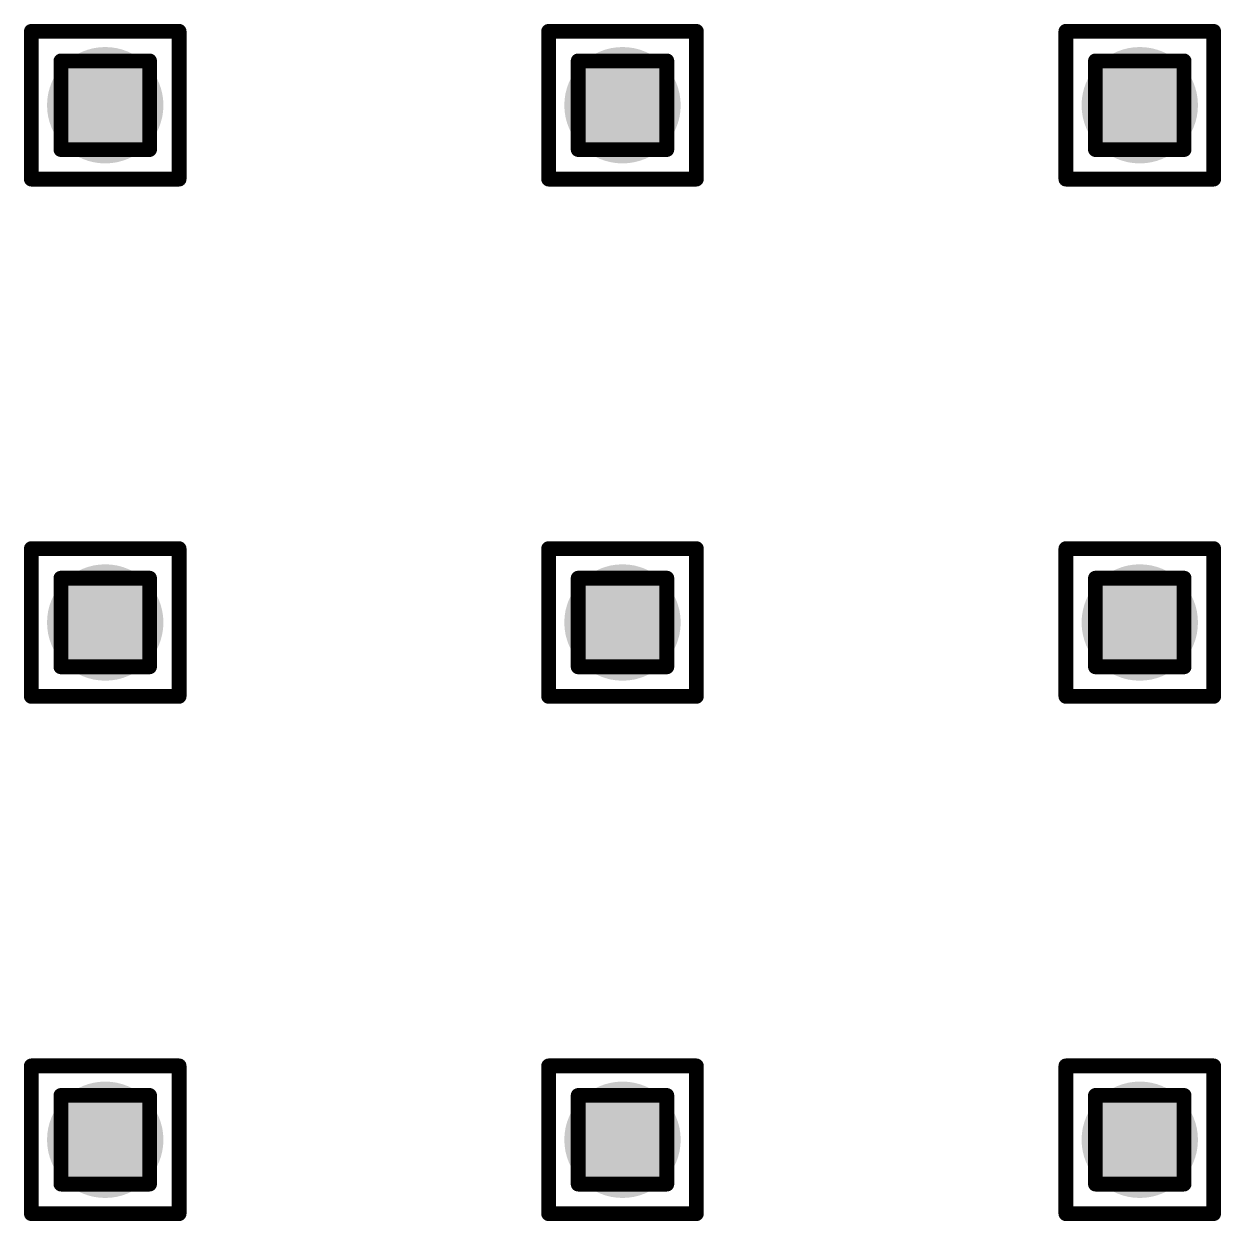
# Model space of a CAD drawing. Header units: millimetres. Extents: x -25 to 478, y -31 to 252.
# Drawn here: x 313.428 to 317.543, y 103.087 to 107.201 of the extents above; entities that cross this region are included whole.
import ezdxf

# ---------------------------------------------------------------- set-up
doc = ezdxf.new("R2010")
doc.units = ezdxf.units.MM
doc.layers.add('DrillDrawing', color=1, linetype='Continuous')
doc.layers.add('ViaHoleLayer', color=16, linetype='Continuous')

msp = doc.modelspace()

# ---------------------------------------------------------------- hatches: boundary and pattern name
at = {"layer": 'ViaHoleLayer'}
h = msp.add_hatch(color=16, dxfattribs=at)
edge = h.paths.add_edge_path()
edge.add_arc((313.7078, 106.922), 0.2, 0, 360)
h = msp.add_hatch(color=16, dxfattribs=at)
edge = h.paths.add_edge_path()
edge.add_arc((315.4858, 106.922), 0.2, 0, 360)
h = msp.add_hatch(color=16, dxfattribs=at)
edge = h.paths.add_edge_path()
edge.add_arc((317.2638, 106.922), 0.2, 0, 360)
h = msp.add_hatch(color=16, dxfattribs=at)
edge = h.paths.add_edge_path()
edge.add_arc((313.7078, 105.144), 0.2, 0, 360)
h = msp.add_hatch(color=16, dxfattribs=at)
edge = h.paths.add_edge_path()
edge.add_arc((315.4858, 105.144), 0.2, 0, 360)
h = msp.add_hatch(color=16, dxfattribs=at)
edge = h.paths.add_edge_path()
edge.add_arc((317.2638, 105.144), 0.2, 0, 360)
h = msp.add_hatch(color=16, dxfattribs=at)
edge = h.paths.add_edge_path()
edge.add_arc((313.7078, 103.366), 0.2, 0, 360)
h = msp.add_hatch(color=16, dxfattribs=at)
edge = h.paths.add_edge_path()
edge.add_arc((315.4858, 103.366), 0.2, 0, 360)
h = msp.add_hatch(color=16, dxfattribs=at)
edge = h.paths.add_edge_path()
edge.add_arc((317.2638, 103.366), 0.2, 0, 360)

# ---------------------------------------------------------------- linework, layer by layer
at = {"layer": 'DrillDrawing', "const_width": 0.0508}
for points in [[(313.4538, 107.176), (313.9618, 107.176)], [(313.4538, 106.668), (313.4538, 107.176)], [(313.9618, 106.668), (313.9618, 107.176)], [(315.2318, 107.176), (315.7398, 107.176)], [(315.2318, 106.668), (315.2318, 107.176)], [(315.7398, 106.668), (315.7398, 107.176)], [(317.0098, 107.176), (317.5178, 107.176)], [(317.0098, 106.668), (317.0098, 107.176)], [(317.5178, 106.668), (317.5178, 107.176)], [(313.5554, 107.0744), (313.8602, 107.0744)], [(313.5554, 106.7696), (313.5554, 107.0744)], [(313.8602, 106.7696), (313.8602, 107.0744)], [(315.3334, 107.0744), (315.6382, 107.0744)], [(315.3334, 106.7696), (315.3334, 107.0744)], [(315.6382, 106.7696), (315.6382, 107.0744)], [(317.1114, 107.0744), (317.4162, 107.0744)], [(317.1114, 106.7696), (317.1114, 107.0744)], [(317.4162, 106.7696), (317.4162, 107.0744)], [(313.5554, 106.7696), (313.8602, 106.7696)], [(315.3334, 106.7696), (315.6382, 106.7696)], [(317.1114, 106.7696), (317.4162, 106.7696)], [(313.4538, 106.668), (313.9618, 106.668)], [(315.2318, 106.668), (315.7398, 106.668)], [(317.0098, 106.668), (317.5178, 106.668)], [(313.4538, 105.398), (313.9618, 105.398)], [(313.4538, 104.89), (313.4538, 105.398)], [(313.9618, 104.89), (313.9618, 105.398)], [(315.2318, 105.398), (315.7398, 105.398)], [(315.2318, 104.89), (315.2318, 105.398)], [(315.7398, 104.89), (315.7398, 105.398)], [(317.0098, 105.398), (317.5178, 105.398)], [(317.0098, 104.89), (317.0098, 105.398)], [(317.5178, 104.89), (317.5178, 105.398)], [(313.5554, 105.2964), (313.8602, 105.2964)], [(313.5554, 104.9916), (313.5554, 105.2964)], [(313.8602, 104.9916), (313.8602, 105.2964)], [(315.3334, 105.2964), (315.6382, 105.2964)], [(315.3334, 104.9916), (315.3334, 105.2964)], [(315.6382, 104.9916), (315.6382, 105.2964)], [(317.1114, 105.2964), (317.4162, 105.2964)], [(317.1114, 104.9916), (317.1114, 105.2964)], [(317.4162, 104.9916), (317.4162, 105.2964)], [(313.5554, 104.9916), (313.8602, 104.9916)], [(315.3334, 104.9916), (315.6382, 104.9916)], [(317.1114, 104.9916), (317.4162, 104.9916)], [(313.4538, 104.89), (313.9618, 104.89)], [(315.2318, 104.89), (315.7398, 104.89)], [(317.0098, 104.89), (317.5178, 104.89)], [(313.4538, 103.62), (313.9618, 103.62)], [(313.4538, 103.112), (313.4538, 103.62)], [(313.9618, 103.112), (313.9618, 103.62)], [(315.2318, 103.62), (315.7398, 103.62)], [(315.2318, 103.112), (315.2318, 103.62)], [(315.7398, 103.112), (315.7398, 103.62)], [(317.0098, 103.62), (317.5178, 103.62)], [(317.0098, 103.112), (317.0098, 103.62)], [(317.5178, 103.112), (317.5178, 103.62)], [(313.5554, 103.5184), (313.8602, 103.5184)], [(313.5554, 103.2136), (313.5554, 103.5184)], [(313.8602, 103.2136), (313.8602, 103.5184)], [(315.3334, 103.5184), (315.6382, 103.5184)], [(315.3334, 103.2136), (315.3334, 103.5184)], [(315.6382, 103.2136), (315.6382, 103.5184)], [(317.1114, 103.5184), (317.4162, 103.5184)], [(317.1114, 103.2136), (317.1114, 103.5184)], [(317.4162, 103.2136), (317.4162, 103.5184)], [(313.5554, 103.2136), (313.8602, 103.2136)], [(315.3334, 103.2136), (315.6382, 103.2136)], [(317.1114, 103.2136), (317.4162, 103.2136)], [(313.4538, 103.112), (313.9618, 103.112)], [(315.2318, 103.112), (315.7398, 103.112)], [(317.0098, 103.112), (317.5178, 103.112)]]:
    msp.add_lwpolyline(points, dxfattribs=at)
at = {"layer": 'DrillDrawing', "const_width": 0.0254}
for points in [[(313.4411, 107.176, 1), (313.4665, 107.176, 1)], [(313.4411, 107.176, 1), (313.4665, 107.176, 1)], [(313.9491, 107.176, 1), (313.9745, 107.176, 1)], [(313.9491, 107.176, 1), (313.9745, 107.176, 1)], [(315.2191, 107.176, 1), (315.2445, 107.176, 1)], [(315.2191, 107.176, 1), (315.2445, 107.176, 1)], [(315.7271, 107.176, 1), (315.7525, 107.176, 1)], [(315.7271, 107.176, 1), (315.7525, 107.176, 1)], [(316.9971, 107.176, 1), (317.0225, 107.176, 1)], [(316.9971, 107.176, 1), (317.0225, 107.176, 1)], [(317.5051, 107.176, 1), (317.5305, 107.176, 1)], [(317.5051, 107.176, 1), (317.5305, 107.176, 1)], [(313.5427, 107.0744, 1), (313.5681, 107.0744, 1)], [(313.5427, 107.0744, 1), (313.5681, 107.0744, 1)], [(313.8475, 107.0744, 1), (313.8729, 107.0744, 1)], [(313.8475, 107.0744, 1), (313.8729, 107.0744, 1)], [(315.3207, 107.0744, 1), (315.3461, 107.0744, 1)], [(315.3207, 107.0744, 1), (315.3461, 107.0744, 1)], [(315.6255, 107.0744, 1), (315.6509, 107.0744, 1)], [(315.6255, 107.0744, 1), (315.6509, 107.0744, 1)], [(317.0987, 107.0744, 1), (317.1241, 107.0744, 1)], [(317.0987, 107.0744, 1), (317.1241, 107.0744, 1)], [(317.4035, 107.0744, 1), (317.4289, 107.0744, 1)], [(317.4035, 107.0744, 1), (317.4289, 107.0744, 1)], [(313.5427, 106.7696, 1), (313.5681, 106.7696, 1)], [(313.5427, 106.7696, 1), (313.5681, 106.7696, 1)], [(313.8475, 106.7696, 1), (313.8729, 106.7696, 1)], [(313.8475, 106.7696, 1), (313.8729, 106.7696, 1)], [(315.3207, 106.7696, 1), (315.3461, 106.7696, 1)], [(315.3207, 106.7696, 1), (315.3461, 106.7696, 1)], [(315.6255, 106.7696, 1), (315.6509, 106.7696, 1)], [(315.6255, 106.7696, 1), (315.6509, 106.7696, 1)], [(317.0987, 106.7696, 1), (317.1241, 106.7696, 1)], [(317.0987, 106.7696, 1), (317.1241, 106.7696, 1)], [(317.4035, 106.7696, 1), (317.4289, 106.7696, 1)], [(317.4035, 106.7696, 1), (317.4289, 106.7696, 1)], [(313.4411, 106.668, 1), (313.4665, 106.668, 1)], [(313.4411, 106.668, 1), (313.4665, 106.668, 1)], [(313.9491, 106.668, 1), (313.9745, 106.668, 1)], [(313.9491, 106.668, 1), (313.9745, 106.668, 1)], [(315.2191, 106.668, 1), (315.2445, 106.668, 1)], [(315.2191, 106.668, 1), (315.2445, 106.668, 1)], [(315.7271, 106.668, 1), (315.7525, 106.668, 1)], [(315.7271, 106.668, 1), (315.7525, 106.668, 1)], [(316.9971, 106.668, 1), (317.0225, 106.668, 1)], [(316.9971, 106.668, 1), (317.0225, 106.668, 1)], [(317.5051, 106.668, 1), (317.5305, 106.668, 1)], [(317.5051, 106.668, 1), (317.5305, 106.668, 1)], [(313.4411, 105.398, 1), (313.4665, 105.398, 1)], [(313.4411, 105.398, 1), (313.4665, 105.398, 1)], [(313.9491, 105.398, 1), (313.9745, 105.398, 1)], [(313.9491, 105.398, 1), (313.9745, 105.398, 1)], [(315.2191, 105.398, 1), (315.2445, 105.398, 1)], [(315.2191, 105.398, 1), (315.2445, 105.398, 1)], [(315.7271, 105.398, 1), (315.7525, 105.398, 1)], [(315.7271, 105.398, 1), (315.7525, 105.398, 1)], [(316.9971, 105.398, 1), (317.0225, 105.398, 1)], [(316.9971, 105.398, 1), (317.0225, 105.398, 1)], [(317.5051, 105.398, 1), (317.5305, 105.398, 1)], [(317.5051, 105.398, 1), (317.5305, 105.398, 1)], [(313.5427, 105.2964, 1), (313.5681, 105.2964, 1)], [(313.5427, 105.2964, 1), (313.5681, 105.2964, 1)], [(313.8475, 105.2964, 1), (313.8729, 105.2964, 1)], [(313.8475, 105.2964, 1), (313.8729, 105.2964, 1)], [(315.3207, 105.2964, 1), (315.3461, 105.2964, 1)], [(315.3207, 105.2964, 1), (315.3461, 105.2964, 1)], [(315.6255, 105.2964, 1), (315.6509, 105.2964, 1)], [(315.6255, 105.2964, 1), (315.6509, 105.2964, 1)], [(317.0987, 105.2964, 1), (317.1241, 105.2964, 1)], [(317.0987, 105.2964, 1), (317.1241, 105.2964, 1)], [(317.4035, 105.2964, 1), (317.4289, 105.2964, 1)], [(317.4035, 105.2964, 1), (317.4289, 105.2964, 1)], [(313.5427, 104.9916, 1), (313.5681, 104.9916, 1)], [(313.5427, 104.9916, 1), (313.5681, 104.9916, 1)], [(313.8475, 104.9916, 1), (313.8729, 104.9916, 1)], [(313.8475, 104.9916, 1), (313.8729, 104.9916, 1)], [(315.3207, 104.9916, 1), (315.3461, 104.9916, 1)], [(315.3207, 104.9916, 1), (315.3461, 104.9916, 1)], [(315.6255, 104.9916, 1), (315.6509, 104.9916, 1)], [(315.6255, 104.9916, 1), (315.6509, 104.9916, 1)], [(317.0987, 104.9916, 1), (317.1241, 104.9916, 1)], [(317.0987, 104.9916, 1), (317.1241, 104.9916, 1)], [(317.4035, 104.9916, 1), (317.4289, 104.9916, 1)], [(317.4035, 104.9916, 1), (317.4289, 104.9916, 1)], [(313.4411, 104.89, 1), (313.4665, 104.89, 1)], [(313.4411, 104.89, 1), (313.4665, 104.89, 1)], [(313.9491, 104.89, 1), (313.9745, 104.89, 1)], [(313.9491, 104.89, 1), (313.9745, 104.89, 1)], [(315.2191, 104.89, 1), (315.2445, 104.89, 1)], [(315.2191, 104.89, 1), (315.2445, 104.89, 1)], [(315.7271, 104.89, 1), (315.7525, 104.89, 1)], [(315.7271, 104.89, 1), (315.7525, 104.89, 1)], [(316.9971, 104.89, 1), (317.0225, 104.89, 1)], [(316.9971, 104.89, 1), (317.0225, 104.89, 1)], [(317.5051, 104.89, 1), (317.5305, 104.89, 1)], [(317.5051, 104.89, 1), (317.5305, 104.89, 1)], [(313.4411, 103.62, 1), (313.4665, 103.62, 1)], [(313.4411, 103.62, 1), (313.4665, 103.62, 1)], [(313.9491, 103.62, 1), (313.9745, 103.62, 1)], [(313.9491, 103.62, 1), (313.9745, 103.62, 1)], [(315.2191, 103.62, 1), (315.2445, 103.62, 1)], [(315.2191, 103.62, 1), (315.2445, 103.62, 1)], [(315.7271, 103.62, 1), (315.7525, 103.62, 1)], [(315.7271, 103.62, 1), (315.7525, 103.62, 1)], [(316.9971, 103.62, 1), (317.0225, 103.62, 1)], [(316.9971, 103.62, 1), (317.0225, 103.62, 1)], [(317.5051, 103.62, 1), (317.5305, 103.62, 1)], [(317.5051, 103.62, 1), (317.5305, 103.62, 1)], [(313.5427, 103.5184, 1), (313.5681, 103.5184, 1)], [(313.5427, 103.5184, 1), (313.5681, 103.5184, 1)], [(313.8475, 103.5184, 1), (313.8729, 103.5184, 1)], [(313.8475, 103.5184, 1), (313.8729, 103.5184, 1)], [(315.3207, 103.5184, 1), (315.3461, 103.5184, 1)], [(315.3207, 103.5184, 1), (315.3461, 103.5184, 1)], [(315.6255, 103.5184, 1), (315.6509, 103.5184, 1)], [(315.6255, 103.5184, 1), (315.6509, 103.5184, 1)], [(317.0987, 103.5184, 1), (317.1241, 103.5184, 1)], [(317.0987, 103.5184, 1), (317.1241, 103.5184, 1)], [(317.4035, 103.5184, 1), (317.4289, 103.5184, 1)], [(317.4035, 103.5184, 1), (317.4289, 103.5184, 1)], [(313.5427, 103.2136, 1), (313.5681, 103.2136, 1)], [(313.5427, 103.2136, 1), (313.5681, 103.2136, 1)], [(313.8475, 103.2136, 1), (313.8729, 103.2136, 1)], [(313.8475, 103.2136, 1), (313.8729, 103.2136, 1)], [(315.3207, 103.2136, 1), (315.3461, 103.2136, 1)], [(315.3207, 103.2136, 1), (315.3461, 103.2136, 1)], [(315.6255, 103.2136, 1), (315.6509, 103.2136, 1)], [(315.6255, 103.2136, 1), (315.6509, 103.2136, 1)], [(317.0987, 103.2136, 1), (317.1241, 103.2136, 1)], [(317.0987, 103.2136, 1), (317.1241, 103.2136, 1)], [(317.4035, 103.2136, 1), (317.4289, 103.2136, 1)], [(317.4035, 103.2136, 1), (317.4289, 103.2136, 1)], [(313.4411, 103.112, 1), (313.4665, 103.112, 1)], [(313.4411, 103.112, 1), (313.4665, 103.112, 1)], [(313.9491, 103.112, 1), (313.9745, 103.112, 1)], [(313.9491, 103.112, 1), (313.9745, 103.112, 1)], [(315.2191, 103.112, 1), (315.2445, 103.112, 1)], [(315.2191, 103.112, 1), (315.2445, 103.112, 1)], [(315.7271, 103.112, 1), (315.7525, 103.112, 1)], [(315.7271, 103.112, 1), (315.7525, 103.112, 1)], [(316.9971, 103.112, 1), (317.0225, 103.112, 1)], [(316.9971, 103.112, 1), (317.0225, 103.112, 1)], [(317.5051, 103.112, 1), (317.5305, 103.112, 1)], [(317.5051, 103.112, 1), (317.5305, 103.112, 1)]]:
    msp.add_lwpolyline(points, format="xyb", close=True, dxfattribs=at)

doc.saveas('drawing.dxf')
